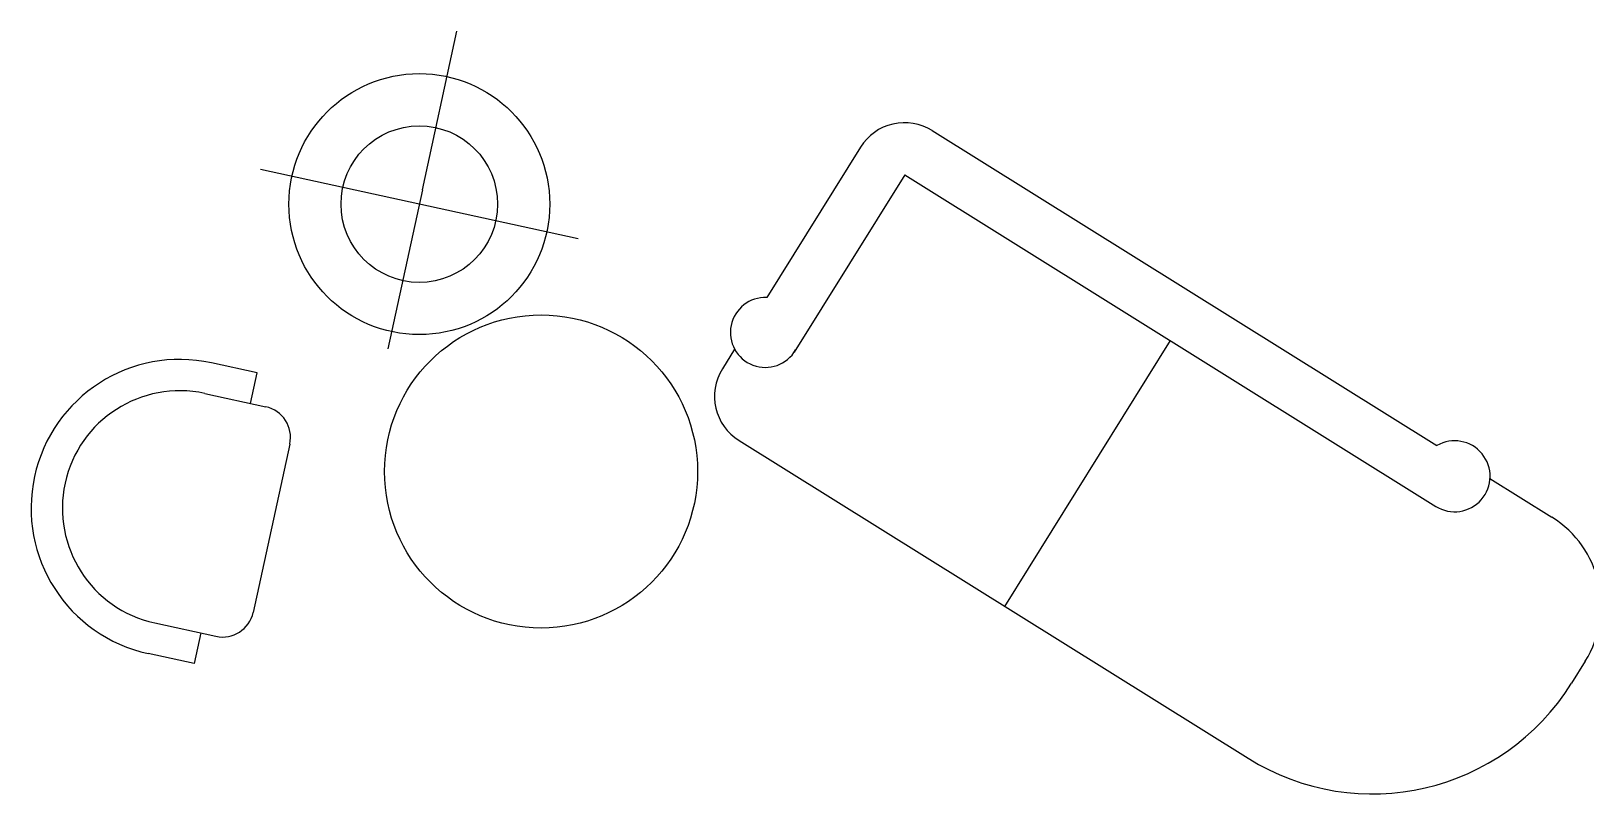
# Model space of a CAD drawing. Header units: inches. Extents: x 3.5 to 46, y 8.9 to 33.7.
# Drawn here: x 10.322 to 13.303, y 30.073 to 31.534 of the extents above; entities that cross this region are included whole.
import ezdxf

# ---------------------------------------------------------------- set-up
doc = ezdxf.new("R2010")
doc.units = ezdxf.units.IN
doc.header["$MEASUREMENT"] = 0
doc.layers.add('02', color=2, linetype='Continuous')

msp = doc.modelspace()

# ---------------------------------------------------------------- linework, layer by layer
at = {"layer": '02'}
for p, q in [((11.0722, 31.2297), (11.1385, 31.534)), ((12.0497, 31.3434), (13.017, 30.7401)), ((11.9119, 31.3115), (11.7324, 31.0237)), ((11.3706, 31.1363), (10.7621, 31.2688)), ((11.9968, 31.2586), (11.7851, 30.9192)), ((11.9968, 31.2586), (13.015, 30.6235)), ((11.0722, 31.2297), (11.006, 30.9254)), ((12.5059, 30.9411), (12.1884, 30.432)), ((11.6707, 30.9248), (11.6473, 30.8872)), ((10.7556, 30.8793), (10.6677, 30.8985)), ((10.7429, 30.8207), (10.7556, 30.8793)), ((10.6549, 30.8398), (10.7722, 30.8143)), ((10.8181, 30.7429), (10.7479, 30.4205)), ((11.6793, 30.7495), (12.655, 30.1409)), ((13.1188, 30.6766), (13.2376, 30.6026)), ((10.5592, 30.4002), (10.6765, 30.3746)), ((10.6472, 30.381), (10.6344, 30.3224)), ((10.6344, 30.3224), (10.5464, 30.3415)), ((13.3015, 30.327), (13.275, 30.2846))]:
    msp.add_line(p, q, dxfattribs=at)
for centre, radius in [((11.0663, 31.2025), 0.25), ((11.0663, 31.2025), 0.15), ((11.2997, 30.6903), 0.3)]:
    msp.add_circle(centre, radius, dxfattribs=at)
for centre, radius, start, end in [((11.9968, 31.2586), 0.1, 58.0492, 148.0492), ((11.7296, 30.9567), 0.067, 87.5958, 330.2072), ((10.6071, 30.62), 0.285, 77.7173, 257.7173), ((11.7322, 30.8343), 0.1, 148.0492, 238.0492), ((10.6071, 30.62), 0.225, 77.7173, 257.7173), ((10.7594, 30.7557), 0.06, 347.7173, 77.7173), ((13.051, 30.6812), 0.068, 238.0492, 119.9767), ((13.1318, 30.4329), 0.2, 328.0492, 58.0492), ((10.6892, 30.4332), 0.06, 257.7173, 347.7173), ((12.8932, 30.5227), 0.45, 238.0492, 328.0492)]:
    msp.add_arc(centre, radius, start, end, dxfattribs=at)

doc.saveas('drawing.dxf')
